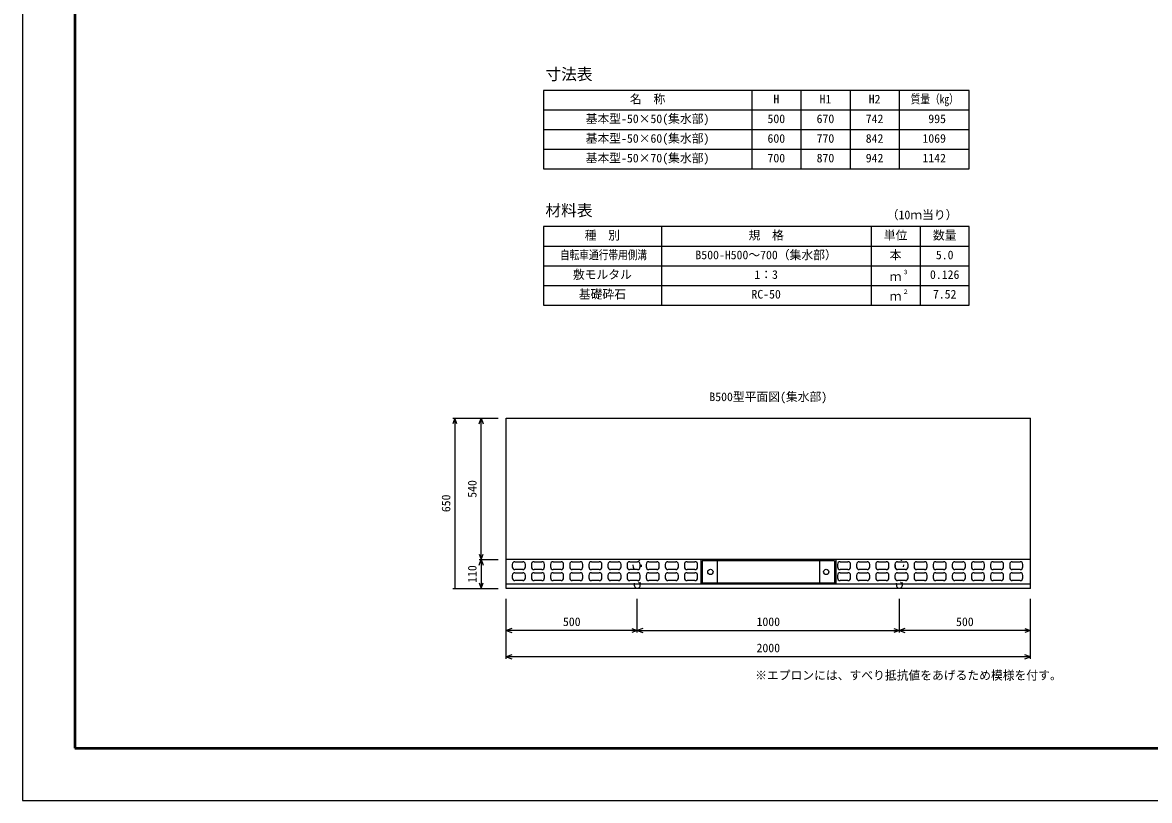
# Model space of a CAD drawing. Units: millimetres, scale not verified. Extents: x -12600 to 12600, y -5940 to 5940.
# Drawn here: x -12600 to -8300, y -5940 to -2970 of the extents above; entities that cross this region are included whole.
import ezdxf
from ezdxf.enums import TextEntityAlignment as Align

# ---------------------------------------------------------------- set-up
doc = ezdxf.new("R2010")
doc.units = ezdxf.units.MM
doc.header["$LTSCALE"] = 40
doc.linetypes.add('DOTTED', pattern=[1.75, 0.25, -1.5])
for name, color, linetype, lineweight in [('0-0_DIM', 7, 'Continuous', 25), ('0-1_Defpoints', 5, 'Continuous', 25), ('0-2_HATCH', 6, 'Continuous', 25), ('0-3_HYO', 3, 'Continuous', 25), ('0-4_HYO2', 4, 'Continuous', 25), ('0-5_OUTLINE', 3, 'Continuous', 25), ('0-6_OUTLINE2', 4, 'DOTTED', 25), ('0-7_TXT', 7, 'Continuous', 25), ('0-8_WAKU', 3, 'Continuous', 25)]:
    doc.layers.add(name, color=color, linetype=linetype, lineweight=lineweight)
doc.styles.add('ＭＳ ゴシック', font='')
doc.styles.get('ＭＳ ゴシック').set_extended_font_data('MS Gothic')

msp = doc.modelspace()

# ---------------------------------------------------------------- linework, layer by layer
at = {"layer": '0-0_DIM'}
for p, q in [((-10957.81, -4480.52), (-10785.31, -4480.52)), ((-10950.31, -4480.52), (-10950.31, -5130.52)), ((-10850.31, -5020.52), (-10850.31, -4480.52)), ((-10857.81, -5020.52), (-10785.31, -5020.52)), ((-10850.31, -5020.52), (-10850.31, -5130.52)), ((-10957.81, -5130.52), (-10785.31, -5130.52)), ((-10754.31, -5399.02), (-10754.31, -5170.52)), ((-10754.31, -5399.02), (-10754.31, -5170.52)), ((-10254.31, -5299.02), (-10254.31, -5170.52)), ((-10254.31, -5299.02), (-10254.31, -5170.52)), ((-9254.31, -5299.02), (-9254.31, -5170.52)), ((-9254.31, -5299.02), (-9254.31, -5170.52)), ((-8754.31, -5399.02), (-8754.31, -5170.52)), ((-8754.31, -5399.02), (-8754.31, -5170.52)), ((-10254.31, -5291.52), (-10754.31, -5291.52)), ((-10254.31, -5291.52), (-10754.31, -5291.52)), ((-10254.31, -5291.52), (-9254.31, -5291.52)), ((-10254.31, -5291.52), (-9254.31, -5291.52)), ((-8754.31, -5291.52), (-9254.31, -5291.52)), ((-8754.31, -5291.52), (-9254.31, -5291.52)), ((-8754.31, -5391.52), (-10754.31, -5391.52)), ((-8754.31, -5391.52), (-10754.31, -5391.52))]:
    msp.add_line(p, q, dxfattribs=at)
for points in [[(-10942.62, -4501.66), (-10950.31, -4480.52), (-10958.01, -4501.66)], [(-10858.01, -4501.66), (-10850.31, -4480.52), (-10842.62, -4501.66)], [(-10858.01, -4999.37), (-10850.31, -5020.52), (-10842.62, -4999.37)], [(-10858.01, -5041.66), (-10850.31, -5020.52), (-10842.62, -5041.66)], [(-10858.01, -5109.37), (-10850.31, -5130.52), (-10842.62, -5109.37)], [(-10733.17, -5283.82), (-10754.31, -5291.52), (-10733.17, -5299.21)], [(-10733.17, -5283.82), (-10754.31, -5291.52), (-10733.17, -5299.21)], [(-10275.46, -5283.82), (-10254.31, -5291.52), (-10275.46, -5299.21)], [(-10275.46, -5283.82), (-10254.31, -5291.52), (-10275.46, -5299.21)], [(-10233.17, -5283.82), (-10254.31, -5291.52), (-10233.17, -5299.21)], [(-10233.17, -5283.82), (-10254.31, -5291.52), (-10233.17, -5299.21)], [(-9275.46, -5283.82), (-9254.31, -5291.52), (-9275.46, -5299.21)], [(-9275.46, -5283.82), (-9254.31, -5291.52), (-9275.46, -5299.21)], [(-9233.17, -5283.82), (-9254.31, -5291.52), (-9233.17, -5299.21)], [(-9233.17, -5283.82), (-9254.31, -5291.52), (-9233.17, -5299.21)], [(-8775.46, -5283.82), (-8754.31, -5291.52), (-8775.46, -5299.21)], [(-8775.46, -5283.82), (-8754.31, -5291.52), (-8775.46, -5299.21)], [(-10733.17, -5383.82), (-10754.31, -5391.52), (-10733.17, -5399.21)], [(-10733.17, -5383.82), (-10754.31, -5391.52), (-10733.17, -5399.21)], [(-8775.46, -5399.21), (-8754.31, -5391.52), (-8775.46, -5383.82)], [(-8775.46, -5399.21), (-8754.31, -5391.52), (-8775.46, -5383.82)]]:
    msp.add_lwpolyline(points, dxfattribs=at)
at = {"layer": '0-1_Defpoints'}
msp.add_lwpolyline([(-12600, -5940), (-4200, -5940), (-4200, 0), (-12600, 0)], close=True, dxfattribs=at)
at = {"layer": '0-2_HATCH'}
for p, q in [((-10721.31, -5028.52), (-10691.31, -5028.52)), ((-10648.31, -5028.52), (-10618.31, -5028.52)), ((-10575.31, -5028.52), (-10545.31, -5028.52)), ((-10502.31, -5028.52), (-10472.31, -5028.52)), ((-10429.31, -5028.52), (-10399.31, -5028.52)), ((-10356.31, -5028.52), (-10326.31, -5028.52)), ((-10283.31, -5028.52), (-10253.31, -5028.52)), ((-10210.31, -5028.52), (-10180.31, -5028.52)), ((-10137.31, -5028.52), (-10107.31, -5028.52)), ((-10064.31, -5028.52), (-10034.31, -5028.52)), ((-9480.31, -5028.52), (-9450.31, -5028.52)), ((-9407.31, -5028.52), (-9377.31, -5028.52)), ((-9334.31, -5028.52), (-9304.31, -5028.52)), ((-9261.31, -5028.52), (-9231.31, -5028.52)), ((-9188.31, -5028.52), (-9158.31, -5028.52)), ((-9115.31, -5028.52), (-9085.31, -5028.52)), ((-9042.31, -5028.52), (-9012.31, -5028.52)), ((-8969.31, -5028.52), (-8939.31, -5028.52)), ((-8896.31, -5028.52), (-8866.31, -5028.52)), ((-8823.31, -5028.52), (-8793.31, -5028.52)), ((-10731.31, -5038.52), (-10731.31, -5048.52)), ((-10691.31, -5058.52), (-10721.31, -5058.52)), ((-10721.31, -5070.52), (-10691.31, -5070.52)), ((-10681.31, -5048.52), (-10681.31, -5038.52)), ((-10658.31, -5038.52), (-10658.31, -5048.52)), ((-10618.31, -5058.52), (-10648.31, -5058.52)), ((-10648.31, -5070.52), (-10618.31, -5070.52)), ((-10608.31, -5048.52), (-10608.31, -5038.52)), ((-10585.31, -5038.52), (-10585.31, -5048.52)), ((-10545.31, -5058.52), (-10575.31, -5058.52)), ((-10575.31, -5070.52), (-10545.31, -5070.52)), ((-10535.31, -5048.52), (-10535.31, -5038.52)), ((-10512.31, -5038.52), (-10512.31, -5048.52)), ((-10472.31, -5058.52), (-10502.31, -5058.52)), ((-10502.31, -5070.52), (-10472.31, -5070.52)), ((-10462.31, -5048.52), (-10462.31, -5038.52)), ((-10439.31, -5038.52), (-10439.31, -5048.52)), ((-10399.31, -5058.52), (-10429.31, -5058.52)), ((-10429.31, -5070.52), (-10399.31, -5070.52)), ((-10389.31, -5048.52), (-10389.31, -5038.52)), ((-10366.31, -5038.52), (-10366.31, -5048.52)), ((-10326.31, -5058.52), (-10356.31, -5058.52)), ((-10356.31, -5070.52), (-10326.31, -5070.52)), ((-10316.31, -5048.52), (-10316.31, -5038.52)), ((-10293.31, -5038.52), (-10293.31, -5048.52)), ((-10253.31, -5058.52), (-10283.31, -5058.52)), ((-10283.31, -5070.52), (-10253.31, -5070.52)), ((-10243.31, -5048.52), (-10243.31, -5038.52)), ((-10220.31, -5038.52), (-10220.31, -5048.52)), ((-10180.31, -5058.52), (-10210.31, -5058.52)), ((-10210.31, -5070.52), (-10180.31, -5070.52)), ((-10170.31, -5048.52), (-10170.31, -5038.52)), ((-10147.31, -5038.52), (-10147.31, -5048.52)), ((-10107.31, -5058.52), (-10137.31, -5058.52)), ((-10137.31, -5070.52), (-10107.31, -5070.52)), ((-10097.31, -5048.52), (-10097.31, -5038.52)), ((-10074.31, -5038.52), (-10074.31, -5048.52)), ((-10034.31, -5058.52), (-10064.31, -5058.52)), ((-10064.31, -5070.52), (-10034.31, -5070.52)), ((-10024.31, -5048.52), (-10024.31, -5038.52)), ((-9490.31, -5038.52), (-9490.31, -5048.52)), ((-9450.31, -5058.52), (-9480.31, -5058.52)), ((-9480.31, -5070.52), (-9450.31, -5070.52)), ((-9440.31, -5048.52), (-9440.31, -5038.52)), ((-9417.31, -5038.52), (-9417.31, -5048.52)), ((-9377.31, -5058.52), (-9407.31, -5058.52)), ((-9407.31, -5070.52), (-9377.31, -5070.52)), ((-9367.31, -5048.52), (-9367.31, -5038.52)), ((-9344.31, -5038.52), (-9344.31, -5048.52)), ((-9304.31, -5058.52), (-9334.31, -5058.52)), ((-9334.31, -5070.52), (-9304.31, -5070.52)), ((-9294.31, -5048.52), (-9294.31, -5038.52)), ((-9271.31, -5038.52), (-9271.31, -5048.52)), ((-9231.31, -5058.52), (-9261.31, -5058.52)), ((-9261.31, -5070.52), (-9231.31, -5070.52)), ((-9221.31, -5048.52), (-9221.31, -5038.52)), ((-9198.31, -5038.52), (-9198.31, -5048.52)), ((-9158.31, -5058.52), (-9188.31, -5058.52)), ((-9188.31, -5070.52), (-9158.31, -5070.52)), ((-9148.31, -5048.52), (-9148.31, -5038.52)), ((-9125.31, -5038.52), (-9125.31, -5048.52)), ((-9085.31, -5058.52), (-9115.31, -5058.52)), ((-9115.31, -5070.52), (-9085.31, -5070.52)), ((-9075.31, -5048.52), (-9075.31, -5038.52)), ((-9052.31, -5038.52), (-9052.31, -5048.52)), ((-9012.31, -5058.52), (-9042.31, -5058.52)), ((-9042.31, -5070.52), (-9012.31, -5070.52)), ((-9002.31, -5048.52), (-9002.31, -5038.52)), ((-8979.31, -5038.52), (-8979.31, -5048.52)), ((-8939.31, -5058.52), (-8969.31, -5058.52)), ((-8969.31, -5070.52), (-8939.31, -5070.52)), ((-8929.31, -5048.52), (-8929.31, -5038.52)), ((-8906.31, -5038.52), (-8906.31, -5048.52)), ((-8866.31, -5058.52), (-8896.31, -5058.52)), ((-8896.31, -5070.52), (-8866.31, -5070.52)), ((-8856.31, -5048.52), (-8856.31, -5038.52)), ((-8833.31, -5038.52), (-8833.31, -5048.52)), ((-8793.31, -5058.52), (-8823.31, -5058.52)), ((-8823.31, -5070.52), (-8793.31, -5070.52)), ((-8783.31, -5048.52), (-8783.31, -5038.52)), ((-10731.31, -5080.52), (-10731.31, -5090.52)), ((-10691.31, -5100.52), (-10721.31, -5100.52)), ((-10681.31, -5090.52), (-10681.31, -5080.52)), ((-10658.31, -5080.52), (-10658.31, -5090.52)), ((-10618.31, -5100.52), (-10648.31, -5100.52)), ((-10608.31, -5090.52), (-10608.31, -5080.52)), ((-10585.31, -5080.52), (-10585.31, -5090.52)), ((-10545.31, -5100.52), (-10575.31, -5100.52)), ((-10535.31, -5090.52), (-10535.31, -5080.52)), ((-10512.31, -5080.52), (-10512.31, -5090.52)), ((-10472.31, -5100.52), (-10502.31, -5100.52)), ((-10462.31, -5090.52), (-10462.31, -5080.52)), ((-10439.31, -5080.52), (-10439.31, -5090.52)), ((-10399.31, -5100.52), (-10429.31, -5100.52)), ((-10389.31, -5090.52), (-10389.31, -5080.52)), ((-10366.31, -5080.52), (-10366.31, -5090.52)), ((-10326.31, -5100.52), (-10356.31, -5100.52)), ((-10316.31, -5090.52), (-10316.31, -5080.52)), ((-10293.31, -5080.52), (-10293.31, -5090.52)), ((-10253.31, -5100.52), (-10283.31, -5100.52)), ((-10243.31, -5090.52), (-10243.31, -5080.52)), ((-10220.31, -5080.52), (-10220.31, -5090.52)), ((-10180.31, -5100.52), (-10210.31, -5100.52)), ((-10170.31, -5090.52), (-10170.31, -5080.52)), ((-10147.31, -5080.52), (-10147.31, -5090.52)), ((-10107.31, -5100.52), (-10137.31, -5100.52)), ((-10097.31, -5090.52), (-10097.31, -5080.52)), ((-10074.31, -5080.52), (-10074.31, -5090.52)), ((-10034.31, -5100.52), (-10064.31, -5100.52)), ((-10024.31, -5090.52), (-10024.31, -5080.52)), ((-9490.31, -5080.52), (-9490.31, -5090.52)), ((-9450.31, -5100.52), (-9480.31, -5100.52)), ((-9440.31, -5090.52), (-9440.31, -5080.52)), ((-9417.31, -5080.52), (-9417.31, -5090.52)), ((-9377.31, -5100.52), (-9407.31, -5100.52)), ((-9367.31, -5090.52), (-9367.31, -5080.52)), ((-9344.31, -5080.52), (-9344.31, -5090.52)), ((-9304.31, -5100.52), (-9334.31, -5100.52)), ((-9294.31, -5090.52), (-9294.31, -5080.52)), ((-9271.31, -5080.52), (-9271.31, -5090.52)), ((-9231.31, -5100.52), (-9261.31, -5100.52)), ((-9221.31, -5090.52), (-9221.31, -5080.52)), ((-9198.31, -5080.52), (-9198.31, -5090.52)), ((-9158.31, -5100.52), (-9188.31, -5100.52)), ((-9148.31, -5090.52), (-9148.31, -5080.52)), ((-9125.31, -5080.52), (-9125.31, -5090.52)), ((-9085.31, -5100.52), (-9115.31, -5100.52)), ((-9075.31, -5090.52), (-9075.31, -5080.52)), ((-9052.31, -5080.52), (-9052.31, -5090.52)), ((-9012.31, -5100.52), (-9042.31, -5100.52)), ((-9002.31, -5090.52), (-9002.31, -5080.52)), ((-8979.31, -5080.52), (-8979.31, -5090.52)), ((-8939.31, -5100.52), (-8969.31, -5100.52)), ((-8929.31, -5090.52), (-8929.31, -5080.52)), ((-8906.31, -5080.52), (-8906.31, -5090.52)), ((-8866.31, -5100.52), (-8896.31, -5100.52)), ((-8856.31, -5090.52), (-8856.31, -5080.52)), ((-8833.31, -5080.52), (-8833.31, -5090.52)), ((-8793.31, -5100.52), (-8823.31, -5100.52)), ((-8783.31, -5090.52), (-8783.31, -5080.52))]:
    msp.add_line(p, q, dxfattribs=at)
for centre, start, end in [((-10721.31, -5038.52), 90, 180), ((-10691.31, -5038.52), 0, 90), ((-10648.31, -5038.52), 90, 180), ((-10618.31, -5038.52), 0, 90), ((-10575.31, -5038.52), 90, 180), ((-10545.31, -5038.52), 0, 90), ((-10502.31, -5038.52), 90, 180), ((-10472.31, -5038.52), 0, 90), ((-10429.31, -5038.52), 90, 180), ((-10399.31, -5038.52), 0, 90), ((-10356.31, -5038.52), 90, 180), ((-10326.31, -5038.52), 0, 90), ((-10283.31, -5038.52), 90, 180), ((-10253.31, -5038.52), 0, 90), ((-10210.31, -5038.52), 90, 180), ((-10180.31, -5038.52), 0, 90), ((-10137.31, -5038.52), 90, 180), ((-10107.31, -5038.52), 0, 90), ((-10064.31, -5038.52), 90, 180), ((-10034.31, -5038.52), 0, 90), ((-9480.31, -5038.52), 90, 180), ((-9450.31, -5038.52), 0, 90), ((-9407.31, -5038.52), 90, 180), ((-9377.31, -5038.52), 0, 90), ((-9334.31, -5038.52), 90, 180), ((-9304.31, -5038.52), 0, 90), ((-9261.31, -5038.52), 90, 180), ((-9231.31, -5038.52), 0, 90), ((-9188.31, -5038.52), 90, 180), ((-9158.31, -5038.52), 0, 90), ((-9115.31, -5038.52), 90, 180), ((-9085.31, -5038.52), 0, 90), ((-9042.31, -5038.52), 90, 180), ((-9012.31, -5038.52), 0, 90), ((-8969.31, -5038.52), 90, 180), ((-8939.31, -5038.52), 0, 90), ((-8896.31, -5038.52), 90, 180), ((-8866.31, -5038.52), 0, 90), ((-8823.31, -5038.52), 90, 180), ((-8793.31, -5038.52), 0, 90), ((-10721.31, -5048.52), 180, 270), ((-10721.31, -5080.52), 90, 180), ((-10691.31, -5048.52), 270, 0), ((-10691.31, -5080.52), 0, 90), ((-10648.31, -5048.52), 180, 270), ((-10648.31, -5080.52), 90, 180), ((-10618.31, -5048.52), 270, 0), ((-10618.31, -5080.52), 0, 90), ((-10575.31, -5048.52), 180, 270), ((-10575.31, -5080.52), 90, 180), ((-10545.31, -5048.52), 270, 0), ((-10545.31, -5080.52), 0, 90), ((-10502.31, -5048.52), 180, 270), ((-10502.31, -5080.52), 90, 180), ((-10472.31, -5048.52), 270, 0), ((-10472.31, -5080.52), 0, 90), ((-10429.31, -5048.52), 180, 270), ((-10429.31, -5080.52), 90, 180), ((-10399.31, -5048.52), 270, 0), ((-10399.31, -5080.52), 0, 90), ((-10356.31, -5048.52), 180, 270), ((-10356.31, -5080.52), 90, 180), ((-10326.31, -5048.52), 270, 0), ((-10326.31, -5080.52), 0, 90), ((-10283.31, -5048.52), 180, 270), ((-10283.31, -5080.52), 90, 180), ((-10253.31, -5048.52), 270, 0), ((-10253.31, -5080.52), 0, 90), ((-10210.31, -5048.52), 180, 270), ((-10210.31, -5080.52), 90, 180), ((-10180.31, -5048.52), 270, 0), ((-10180.31, -5080.52), 0, 90), ((-10137.31, -5048.52), 180, 270), ((-10137.31, -5080.52), 90, 180), ((-10107.31, -5048.52), 270, 0), ((-10107.31, -5080.52), 0, 90), ((-10064.31, -5048.52), 180, 270), ((-10064.31, -5080.52), 90, 180), ((-10034.31, -5048.52), 270, 0), ((-10034.31, -5080.52), 0, 90), ((-9480.31, -5048.52), 180, 270), ((-9480.31, -5080.52), 90, 180), ((-9450.31, -5048.52), 270, 0), ((-9450.31, -5080.52), 0, 90), ((-9407.31, -5048.52), 180, 270), ((-9407.31, -5080.52), 90, 180), ((-9377.31, -5048.52), 270, 0), ((-9377.31, -5080.52), 0, 90), ((-9334.31, -5048.52), 180, 270), ((-9334.31, -5080.52), 90, 180), ((-9304.31, -5048.52), 270, 0), ((-9304.31, -5080.52), 0, 90), ((-9261.31, -5048.52), 180, 270), ((-9261.31, -5080.52), 90, 180), ((-9231.31, -5048.52), 270, 0), ((-9231.31, -5080.52), 0, 90), ((-9188.31, -5048.52), 180, 270), ((-9188.31, -5080.52), 90, 180), ((-9158.31, -5048.52), 270, 0), ((-9158.31, -5080.52), 0, 90), ((-9115.31, -5048.52), 180, 270), ((-9115.31, -5080.52), 90, 180), ((-9085.31, -5048.52), 270, 0), ((-9085.31, -5080.52), 0, 90), ((-9042.31, -5048.52), 180, 270), ((-9042.31, -5080.52), 90, 180), ((-9012.31, -5048.52), 270, 0), ((-9012.31, -5080.52), 0, 90), ((-8969.31, -5048.52), 180, 270), ((-8969.31, -5080.52), 90, 180), ((-8939.31, -5048.52), 270, 0), ((-8939.31, -5080.52), 0, 90), ((-8896.31, -5048.52), 180, 270), ((-8896.31, -5080.52), 90, 180), ((-8866.31, -5048.52), 270, 0), ((-8866.31, -5080.52), 0, 90), ((-8823.31, -5048.52), 180, 270), ((-8823.31, -5080.52), 90, 180), ((-8793.31, -5048.52), 270, 0), ((-8793.31, -5080.52), 0, 90), ((-10721.31, -5090.52), 180, 270), ((-10691.31, -5090.52), 270, 0), ((-10648.31, -5090.52), 180, 270), ((-10618.31, -5090.52), 270, 0), ((-10575.31, -5090.52), 180, 270), ((-10545.31, -5090.52), 270, 0), ((-10502.31, -5090.52), 180, 270), ((-10472.31, -5090.52), 270, 0), ((-10429.31, -5090.52), 180, 270), ((-10399.31, -5090.52), 270, 0), ((-10356.31, -5090.52), 180, 270), ((-10326.31, -5090.52), 270, 0), ((-10283.31, -5090.52), 180, 270), ((-10253.31, -5090.52), 270, 0), ((-10210.31, -5090.52), 180, 270), ((-10180.31, -5090.52), 270, 0), ((-10137.31, -5090.52), 180, 270), ((-10107.31, -5090.52), 270, 0), ((-10064.31, -5090.52), 180, 270), ((-10034.31, -5090.52), 270, 0), ((-9480.31, -5090.52), 180, 270), ((-9450.31, -5090.52), 270, 0), ((-9407.31, -5090.52), 180, 270), ((-9377.31, -5090.52), 270, 0), ((-9334.31, -5090.52), 180, 270), ((-9304.31, -5090.52), 270, 0), ((-9261.31, -5090.52), 180, 270), ((-9231.31, -5090.52), 270, 0), ((-9188.31, -5090.52), 180, 270), ((-9158.31, -5090.52), 270, 0), ((-9115.31, -5090.52), 180, 270), ((-9085.31, -5090.52), 270, 0), ((-9042.31, -5090.52), 180, 270), ((-9012.31, -5090.52), 270, 0), ((-8969.31, -5090.52), 180, 270), ((-8939.31, -5090.52), 270, 0), ((-8896.31, -5090.52), 180, 270), ((-8866.31, -5090.52), 270, 0), ((-8823.31, -5090.52), 180, 270), ((-8793.31, -5090.52), 270, 0)]:
    msp.add_arc(centre, 10, start, end, dxfattribs=at)
at = {"layer": '0-3_HYO'}
for p, q in [((-9817.5, -3228.87), (-9817.5, -3528.87)), ((-9630, -3228.87), (-9630, -3528.87)), ((-9442.5, -3228.87), (-9442.5, -3528.87)), ((-9255, -3228.87), (-9255, -3528.87)), ((-10612.5, -3303.87), (-8987.5, -3303.87)), ((-10162.5, -3748.65), (-10162.5, -4048.65)), ((-9362.5, -3748.65), (-9362.5, -4048.65)), ((-9175, -3748.65), (-9175, -4048.65)), ((-10612.5, -3823.65), (-8987.5, -3823.65))]:
    msp.add_line(p, q, dxfattribs=at)
for points in [[(-10612.5, -3528.87), (-8987.5, -3528.87), (-8987.5, -3228.87), (-10612.5, -3228.87)], [(-10612.5, -4048.65), (-8987.5, -4048.65), (-8987.5, -3748.65), (-10612.5, -3748.65)]]:
    msp.add_lwpolyline(points, close=True, dxfattribs=at)
at = {"layer": '0-4_HYO2'}
for p, q in [((-10612.5, -3378.87), (-8987.5, -3378.87)), ((-10612.5, -3453.87), (-8987.5, -3453.87)), ((-10612.5, -3898.65), (-8987.5, -3898.65)), ((-10612.5, -3973.65), (-8987.5, -3973.65))]:
    msp.add_line(p, q, dxfattribs=at)
at = {"layer": '0-5_OUTLINE'}
for p, q in [((-10754.31, -5130.52), (-10754.31, -4480.52)), ((-10754.31, -4480.52), (-8754.31, -4480.52)), ((-8754.31, -5130.52), (-8754.31, -4480.52)), ((-8754.31, -5020.52), (-10754.31, -5020.52)), ((-10011.31, -5020.52), (-10011.31, -5114.52)), ((-9497.31, -5020.52), (-9497.31, -5114.52)), ((-8754.31, -5114.52), (-10754.31, -5114.52)), ((-8754.31, -5130.52), (-10754.31, -5130.52))]:
    msp.add_line(p, q, dxfattribs=at)
at = {"layer": '0-6_OUTLINE2', "linetype": 'Continuous'}
for p, q in [((-9949.31, -5025.02), (-9949.31, -5110.02)), ((-9559.31, -5025.02), (-9559.31, -5110.02)), ((-9501.81, -5025.02), (-9501.81, -5110.02)), ((-9501.81, -5110.02), (-10006.81, -5110.02))]:
    msp.add_line(p, q, dxfattribs=at)
at = {"layer": '0-6_OUTLINE2'}
for p, q in [((-10270.81, -5040.52), (-10265.81, -5118.02)), ((-10242.81, -5118.02), (-10237.81, -5040.52)), ((-9270.81, -5040.52), (-9265.81, -5118.02)), ((-9242.81, -5118.02), (-9237.81, -5040.52))]:
    msp.add_line(p, q, dxfattribs=at)
at = {"layer": '0-6_OUTLINE2', "linetype": 'Continuous'}
msp.add_lwpolyline([(-9501.81, -5025.02), (-10006.81, -5025.02), (-10006.81, -5110.02)], dxfattribs=at)
for centre in [(-9975.31, -5067.52), (-9533.31, -5067.52)]:
    msp.add_circle(centre, 10, dxfattribs=at)
for centre in [(-10254.31, -5118.02), (-9254.31, -5118.02)]:
    msp.add_arc(centre, 11.5, 162.2809, 17.7191, dxfattribs=at)
at = {"layer": '0-6_OUTLINE2'}
for centre in [(-10254.31, -5118.02), (-9254.31, -5118.02)]:
    msp.add_arc(centre, 11.5, 17.71912, 162.28088, dxfattribs=at)
for centre in [(-10254.31, -5040.52), (-9254.31, -5040.52)]:
    msp.add_ellipse(centre, major_axis=(0, 21.45), ratio=0.769231, dxfattribs=at)
at = {"layer": '0-8_WAKU', "lineweight": 50}
msp.add_lwpolyline([(-12400, -5740), (-4400, -5740), (-4400, -200), (-12400, -200)], close=True, dxfattribs=at)

# ---------------------------------------------------------------- texts
at = {"layer": '0-0_DIM', "style": 'ＭＳ ゴシック'}
for s, p in [('540', (-10857.81, -4784.27)), ('650', (-10957.81, -4839.27)), ('110', (-10857.81, -5109.27))]:
    msp.add_text(s, height=32.99, rotation=90, dxfattribs=at).set_placement(p, align=Align.BOTTOM_LEFT)
for s, p in [('500', (-10538.06, -5284.02)), ('500', (-10538.06, -5284.02)), ('1000', (-9799.31, -5284.02)), ('1000', (-9799.31, -5284.02)), ('500', (-9038.06, -5284.02)), ('500', (-9038.06, -5284.02)), ('2000', (-9799.31, -5384.02)), ('2000', (-9799.31, -5384.02))]:
    msp.add_text(s, height=32.99, dxfattribs=at).set_placement(p, align=Align.BOTTOM_LEFT)
at = {"layer": '0-7_TXT', "style": 'ＭＳ ゴシック'}
for s, height, p in [('寸法表', 43.99, (-10605, -3202.62)), ('名\u3000称', 32.99, (-10282.5, -3288.87)), ('H', 32.99, (-9735, -3288.87)), ('H1', 32.99, (-9558.75, -3288.87)), ('H2', 32.99, (-9371.25, -3288.87)), ('基本型-50×50(集水部)', 32.99, (-10451.25, -3363.87)), ('500', 32.99, (-9757.5, -3363.87)), ('670', 32.99, (-9570, -3363.87)), ('742', 32.99, (-9382.5, -3363.87)), (' 995', 32.99, (-9166.25, -3363.87)), ('基本型-50×60(集水部)', 32.99, (-10451.25, -3438.87)), ('600', 32.99, (-9757.5, -3438.87)), ('770', 32.99, (-9570, -3438.87)), ('842', 32.99, (-9382.5, -3438.87)), ('1069', 32.99, (-9166.25, -3438.87)), ('基本型-50×70(集水部)', 32.99, (-10451.25, -3513.87)), ('700', 32.99, (-9757.5, -3513.87)), ('870', 32.99, (-9570, -3513.87)), ('942', 32.99, (-9382.5, -3513.87)), ('1142', 32.99, (-9166.25, -3513.87)), ('材料表', 43.99, (-10605, -3722.4)), ('（10ｍ当り）', 32.99, (-9302.5, -3730.65)), ('種\u3000別', 32.99, (-10455, -3808.65)), ('規\u3000格', 32.99, (-9830, -3808.65)), ('単位', 32.99, (-9313.75, -3808.65)), ('数量', 32.99, (-9126.25, -3808.65)), ('B500-H500～700（集水部）', 32.99, (-10032.5, -3883.65)), ('本', 32.99, (-9291.25, -3883.65)), ('5.0', 32.99, (-9115, -3883.65)), ('敷モルタル', 32.99, (-10500, -3958.65)), ('1：3', 32.99, (-9807.5, -3958.65)), ('ｍ', 32.99, (-9291.25, -3966.15)), ('３', 16.5, (-9242.09, -3935.87)), ('0.126', 32.99, (-9137.5, -3958.65)), ('基礎砕石', 32.99, (-10477.5, -4033.65)), ('RC-50', 32.99, (-9818.75, -4033.65)), ('２', 16.5, (-9242.09, -4010.87)), ('7.52', 32.99, (-9126.25, -4033.65)), ('ｍ', 32.99, (-9291.25, -4041.15)), ('B500型平面図(集水部)', 32.99, (-9979.31, -4425.34)), ('※エプロンには、すべり抵抗値をあげるため模様を付す。', 32.99, (-9804.62, -5488.65))]:
    msp.add_text(s, height=height, dxfattribs=at).set_placement(p, align=Align.BOTTOM_LEFT)
at = {"layer": '0-7_TXT', "style": 'ＭＳ ゴシック', "width": 0.8}
for s, p in [('質量（kg）', (-9211.25, -3288.87)), ('自転車通行帯用側溝', (-10549.5, -3883.65))]:
    msp.add_text(s, height=32.99, dxfattribs=at).set_placement(p, align=Align.BOTTOM_LEFT)

doc.saveas('drawing.dxf')
